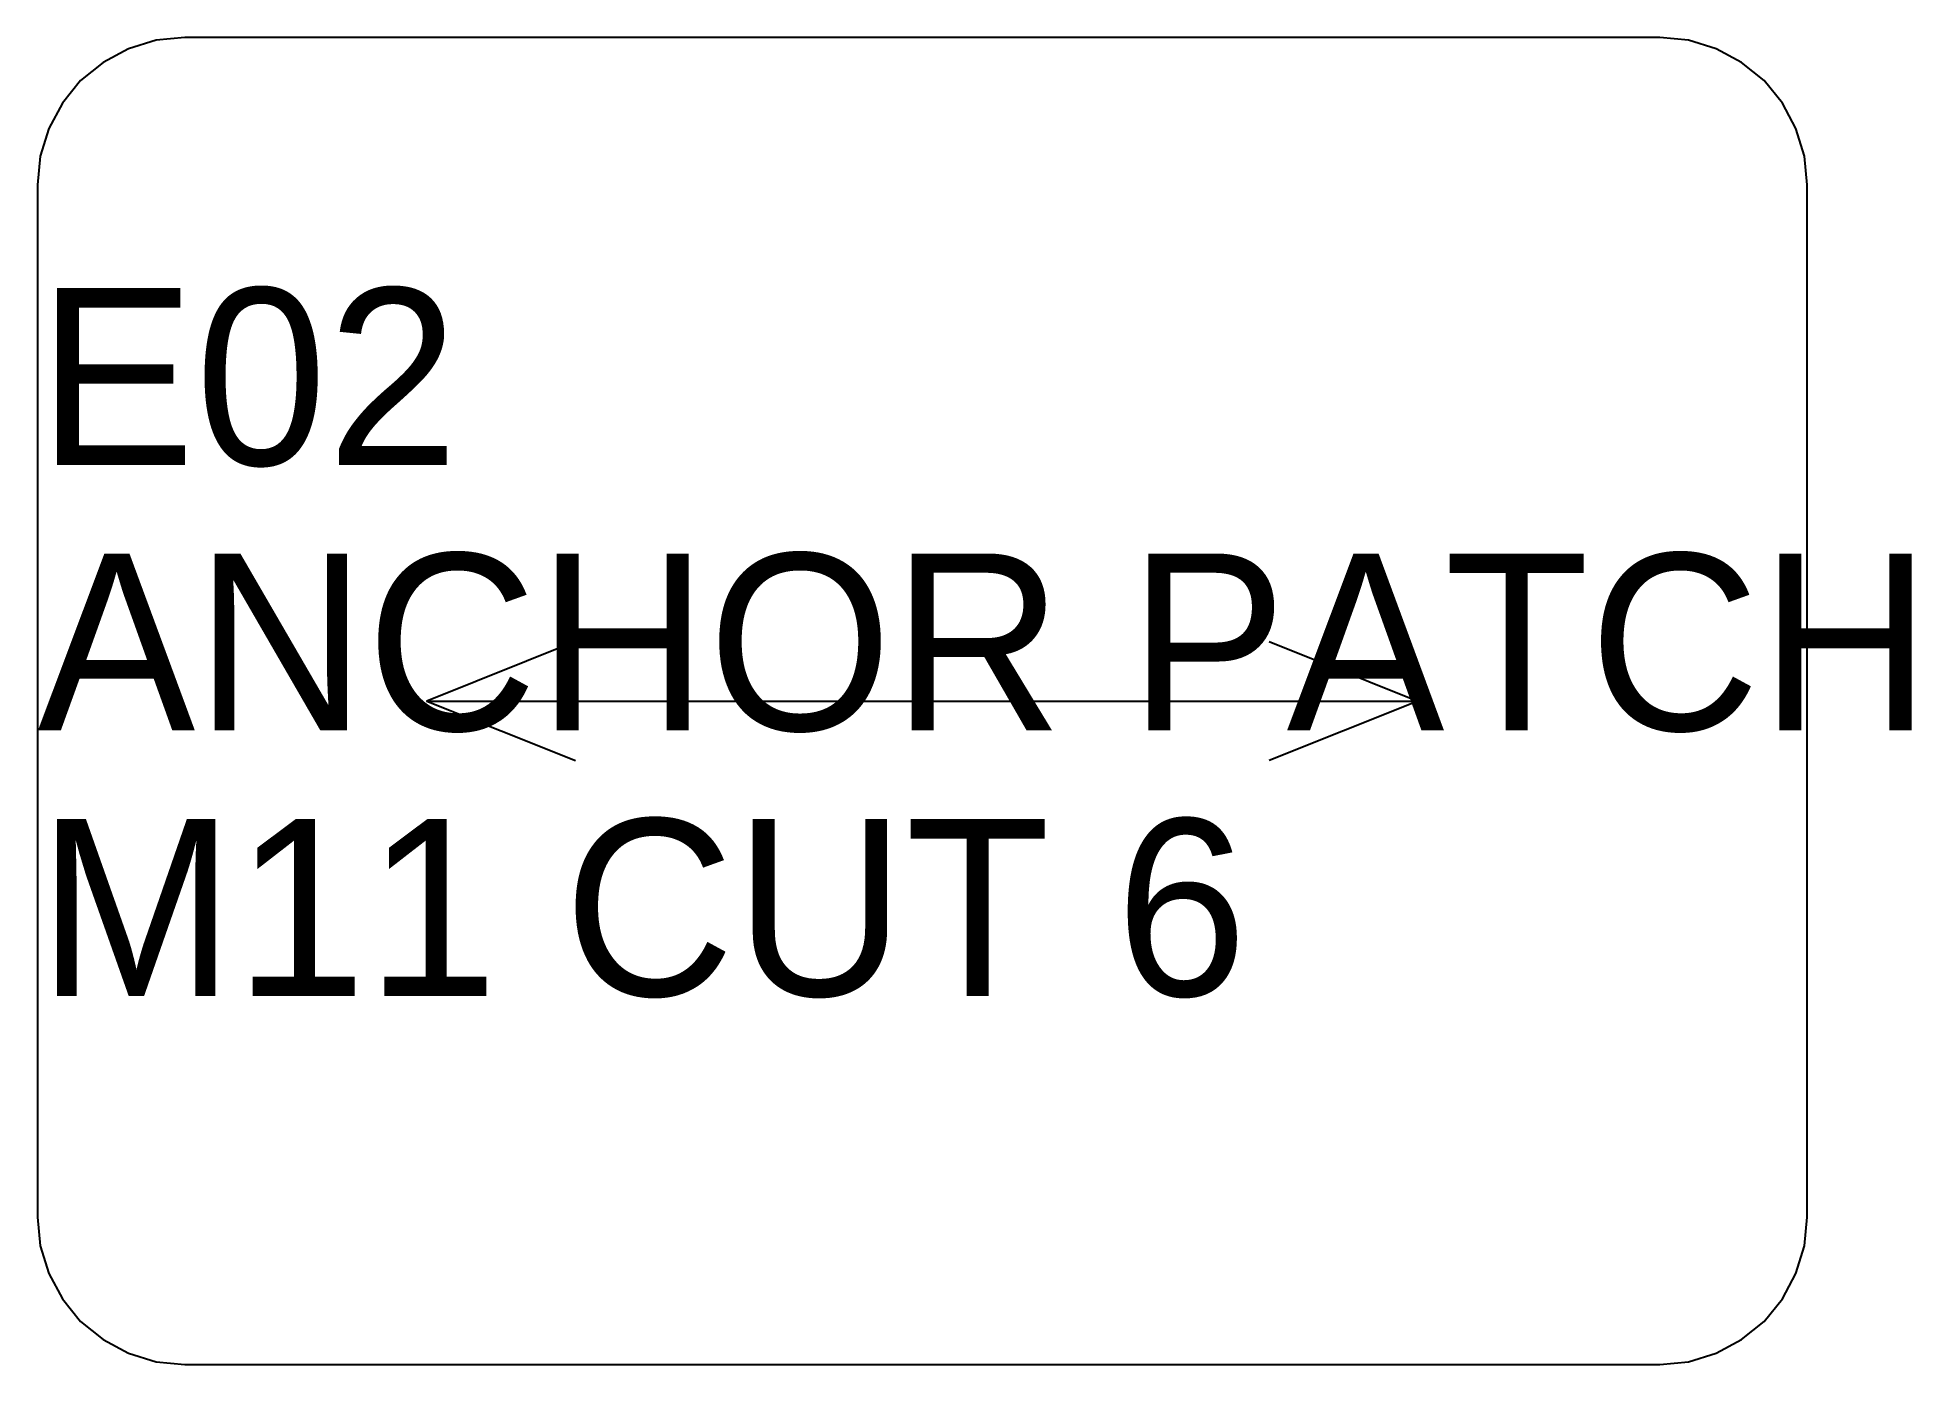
# Model space of a CAD drawing. Header units: millimetres. Extents: x 0 to 63.5, y 0 to 45.
import ezdxf

# ---------------------------------------------------------------- set-up
doc = ezdxf.new("R2010")
doc.units = ezdxf.units.MM
doc.linetypes.add('DASHED', pattern=[1.524, 1.27, -0.254])
for name, color, linetype in [('CUT', 7, 'CONTINUOUS'), ('GRAIN', 5, 'CONTINUOUS'), ('SEW', 1, 'DASHED'), ('TEXT', 2, 'CONTINUOUS')]:
    doc.layers.add(name, color=color, linetype=linetype)

msp = doc.modelspace()

# ---------------------------------------------------------------- linework, layer by layer
at = {"layer": 'CUT'}
msp.add_lwpolyline([(55, 0), (55.975, 0.096), (56.913, 0.381), (57.778, 0.843), (58.536, 1.464), (59.157, 2.222), (59.619, 3.087), (59.904, 4.025), (60, 5), (60, 40), (59.904, 40.975), (59.619, 41.913), (59.157, 42.778), (58.536, 43.536), (57.778, 44.157), (56.913, 44.619), (55.975, 44.904), (55, 45), (5, 45), (4.025, 44.904), (3.087, 44.619), (2.222, 44.157), (1.464, 43.536), (0.843, 42.778), (0.381, 41.913), (0.096, 40.975), (0, 40), (0, 5), (0.096, 4.025), (0.381, 3.087), (0.843, 2.222), (1.464, 1.464), (2.222, 0.843), (3.087, 0.381), (4.025, 0.096), (5, 0)], close=True, dxfattribs=at)
at = {"layer": 'GRAIN'}
msp.add_line((13.2, 22.5), (46.8, 22.5), dxfattribs=at)
for points in [[(18.24, 24.516), (13.2, 22.5), (18.24, 20.484)], [(41.76, 24.516), (46.8, 22.5), (41.76, 20.484)]]:
    msp.add_lwpolyline(points, dxfattribs=at)
at = {"layer": 'SEW'}
msp.add_lwpolyline([(55, 0), (55.975, 0.096), (56.913, 0.381), (57.778, 0.843), (58.536, 1.464), (59.157, 2.222), (59.619, 3.087), (59.904, 4.025), (60, 5), (60, 40), (59.904, 40.975), (59.619, 41.913), (59.157, 42.778), (58.536, 43.536), (57.778, 44.157), (56.913, 44.619), (55.975, 44.904), (55, 45), (5, 45), (4.025, 44.904), (3.087, 44.619), (2.222, 44.157), (1.464, 43.536), (0.843, 42.778), (0.381, 41.913), (0.096, 40.975), (0, 40), (0, 5), (0.096, 4.025), (0.381, 3.087), (0.843, 2.222), (1.464, 1.464), (2.222, 0.843), (3.087, 0.381), (4.025, 0.096), (5, 0)], close=True, dxfattribs=at)

# ---------------------------------------------------------------- texts
at = {"layer": 'TEXT'}
for s, p in [('E02', (0, 30.5)), ('ANCHOR PATCH', (0, 21.5)), ('M11 CUT 6', (0, 12.5))]:
    msp.add_text(s, height=6, dxfattribs=at).set_placement(p)

doc.saveas('drawing.dxf')
